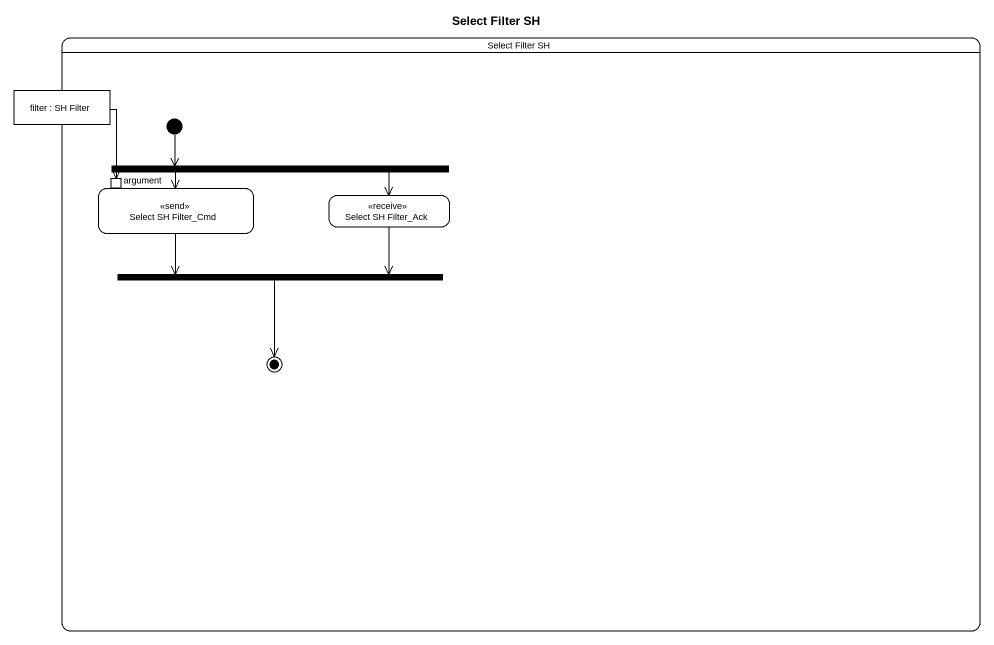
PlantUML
@startuml
title Select Filter SH
hide empty description
state "Select Filter SH" as Select_Filter_SH {
  state "filter : SH Filter" as filter <<object>>
  state fork1 <<fork>>
  state "Select SH Filter_Cmd" as Select_SH_Filter_Cmd <<send>> {
    state argument <<inputPin>>
  }
  state "Select SH Filter_Ack" as Select_SH_Filter_Ack <<receive>>
  state fork2 <<join>>
  [*] -right-> fork1
  fork2 --> [*]
}
filter --> argument
fork1 -left-> Select_SH_Filter_Cmd
fork1 -right-> Select_SH_Filter_Ack
Select_SH_Filter_Cmd --> fork2
Select_SH_Filter_Ack --> fork2
@enduml
